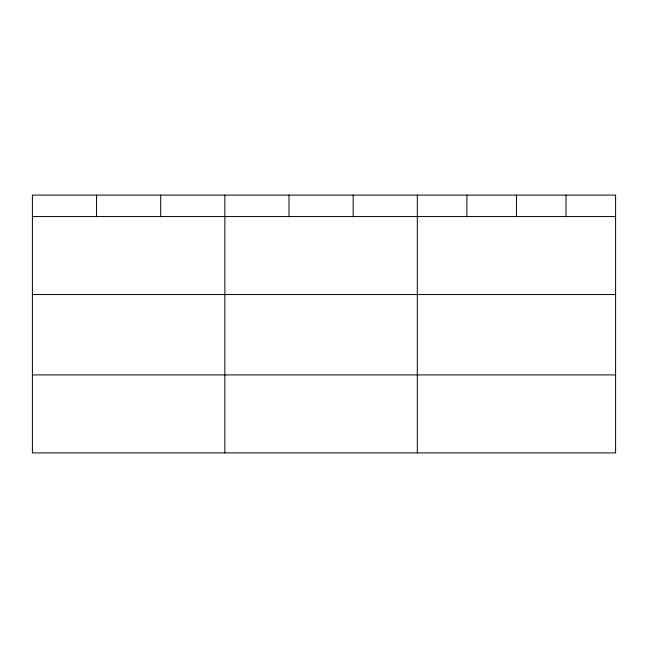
<?xml version="1.0" encoding="UTF-8"?>
<svg xmlns="http://www.w3.org/2000/svg" width="648" height="648" viewBox="0 0 648 648"><rect width="100%" height="100%" fill="white"/><g stroke="black" fill="none" stroke-linecap="round" stroke-linejoin="round"><path stroke-width="0.97" d="M615.6 294.557L615.6 195.105L32.4 195.105L32.4 452.895L615.6 452.895L615.6 294.557L32.4 294.557M32.4 216.562L615.6 216.562M32.4 374.909L615.6 374.909M566.028 195.105L566.028 216.562M516.456 195.105L516.456 216.562M466.884 195.105L466.884 216.562M417.312 195.105L417.312 452.895M353.16 195.105L353.16 216.562M289.008 195.105L289.008 216.562M224.856 195.105L224.856 452.895M160.704 195.105L160.704 216.562M96.552 195.105L96.552 216.562"/></g></svg>
